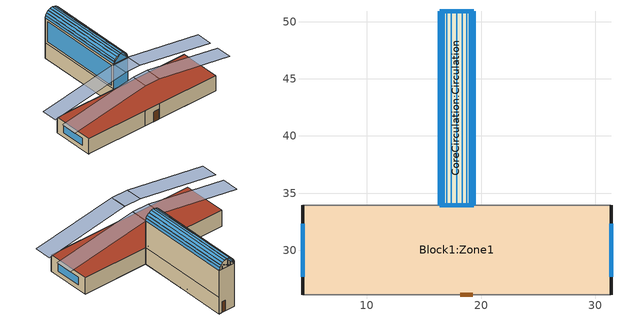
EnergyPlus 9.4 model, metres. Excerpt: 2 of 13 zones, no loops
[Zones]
CoreCirculation:Circulation
 floor ground (Project ground floor): 16.37,50.93 19.37,50.93 19.37,33.94 16.37,33.94 z0
 wall outside (Project wall): 16.37,33.94 19.37,33.94 z3:8; 16.38,33.94,8 19.36,33.94,8 19.28,33.94,8.49 19.08,33.94,8.88 18.75,33.94,9.21 18.33,33.94,9.43 17.87,33.94,9.5 17.41,33.94,9.43 16.99,33.94,9.21 16.66,33.94,8.88 16.46,33.94,8.49; 19.36,33.94,8 19.36,50.92,8 19.29,50.92,8.46 19.29,33.94,8.46; 19.29,33.94,8.46 19.29,50.92,8.46 19.28,50.92,8.49 19.28,33.94,8.49; 16.38,50.92,8 16.38,33.94,8 16.45,33.94,8.46 16.45,50.92,8.46; 16.45,50.92,8.46 16.45,33.94,8.46 16.46,33.94,8.49 16.46,50.92,8.49
 wall to 1FFirstFloorEast:OpenOffice (Project partition_Rev): 19.37,33.94 19.37,50.93 z3:8
 wall to 1FFirstFloorWest:OpenOffice (Project partition_Rev): 16.37,50.93 16.37,33.94 z3:8
 wall to 0FGroundFloorWest:OpenOffice (Project partition_Rev): 16.37,50.93 16.37,33.93 z0:3
 wall to 0FGroundFloorEast:OpenOffice (Project partition_Rev): 19.37,33.93 19.37,50.93 z0:3
 wall to Block1:Zone1 (Project partition): 16.37,33.94 19.37,33.94 z0:3
 wall to AtriumReception:Reception (Project partition): 19.37,50.93 16.37,50.93 z0:8
 wall to AtriumReception:Reception (Project partition_Rev): 19.36,50.92,8 16.38,50.92,8 16.46,50.92,8.49 16.66,50.92,8.88 16.99,50.92,9.21 17.41,50.92,9.43 17.87,50.92,9.5 18.33,50.92,9.43 18.75,50.92,9.21 19.08,50.92,8.88 19.28,50.92,8.49
 window inside (Project internal glazing - 1002): 19.37,34.48 19.37,50.4 / 16.37,50.4 16.37,34.48 z3.54:7.46; 19.36,50.92,8 16.39,50.92,8 17.87,50.92,9.5
 window inside x2 (Project internal glazing - 1002): 16.37,50.39 16.37,43.47 / 19.37,43.47 19.37,50.39 z0.54:2.46; 16.39,50.92,8.01 17.41,50.92,9.42 17.87,50.92,9.5; 16.39,50.92,8.01 16.99,50.92,9.21 17.41,50.92,9.42; 16.39,50.92,8.01 16.46,50.92,8.49 16.98,50.92,9.2
 window (Project external glazing - 1001): 16.37,33.94 19.37,33.94 z3:8; 16.39,33.94,8 19.36,33.94,8 17.87,33.94,9.5; 19.36,33.95,8 19.36,50.92,8 19.29,50.92,8.46 19.29,33.95,8.46; 16.38,50.92,8 16.38,33.95,8 16.45,33.95,8.46 16.45,50.92,8.46
 window x2 (Project external glazing - 1001): 19.35,33.94,8.01 18.33,33.94,9.42 17.87,33.94,9.5; 19.35,33.94,8.01 18.75,33.94,9.21 18.34,33.94,9.42; 19.36,33.94,8.01 19.28,33.94,8.49 18.76,33.94,9.2
 window (Project roof glazing - 1003): 19.28,33.95,8.5 19.28,50.92,8.5 19.09,50.92,8.88 19.09,33.95,8.88; 16.46,50.92,8.5 16.46,33.95,8.5 16.66,33.95,8.88 16.66,50.92,8.88
 door inside (Project internal door_Rev): 16.37,42.93 16.37,41.93 z0.05:2.05; 19.37,41.93 19.37,42.93 z0:2
 door inside (Project internal door): 16.48,33.94 17.57,33.94 / 19.26,50.93 18.17,50.93 z0:2
 roof outside (Project pitched roof): 18.75,33.94,9.21 18.75,50.92,9.21 18.33,50.92,9.43 18.33,33.94,9.43; 18.33,33.94,9.43 18.33,50.92,9.43 17.87,50.92,9.5 17.87,33.94,9.5; 19.08,33.94,8.88 19.08,50.92,8.88 18.75,50.92,9.21 18.75,33.94,9.21; 19.28,33.94,8.49 19.28,50.92,8.49 19.08,50.92,8.88 19.08,33.94,8.88; 16.46,50.92,8.49 16.46,33.94,8.49 16.66,33.94,8.88 16.66,50.92,8.88; 16.66,50.92,8.88 16.66,33.94,8.88 16.99,33.94,9.21 16.99,50.92,9.21; 16.99,50.92,9.21 16.99,33.94,9.21 17.41,33.94,9.43 17.41,50.92,9.43; 17.41,50.92,9.43 17.41,33.94,9.43 17.87,33.94,9.5 17.87,50.92,9.5
 skylight (Project roof glazing - 1003): 18.75,33.95,9.21 18.75,50.92,9.21 18.34,50.92,9.43 18.34,33.95,9.43; 18.33,33.95,9.43 18.33,50.92,9.43 17.87,50.92,9.5 17.87,33.95,9.5; 19.08,33.95,8.88 19.08,50.92,8.88 18.76,50.92,9.21 18.76,33.95,9.21; 16.66,50.92,8.88 16.66,33.95,8.88 16.99,33.95,9.21 16.99,50.92,9.21; 16.99,50.92,9.21 16.99,33.95,9.21 17.41,33.95,9.43 17.41,50.92,9.43; 17.41,50.92,9.43 17.41,33.95,9.43 17.87,33.95,9.5 17.87,50.92,9.5
Block1:Zone1
 floor ground (Project ground floor): 4.37,33.93 31.37,33.93 31.37,26.09 4.37,26.09 z0
 wall outside (Project wall): 4.37,33.93 4.37,26.09 / 31.37,26.09 31.37,33.93 z0:3
 wall to 0FGroundFloorWest:OpenOffice (Project partition_Rev): 16.37,33.93 4.38,33.93 z0:3
 wall to 0FGroundFloorEast:OpenOffice (Project partition_Rev): 31.36,33.93 19.37,33.93 z0:3
 wall to 0FGroundFloorWest1:OpenOffice (Project partition_Rev): 19.37,26.09 31.36,26.09 z0:3
 wall to 0FGroundFloorEast1:OpenOffice (Project partition_Rev): 4.38,26.09 16.37,26.09 z0:3
 wall to CoreCirculation1:Circulation (Project partition_Rev): 16.37,26.09 19.37,26.09 z0:3
 window (Project external glazing - 1001): 4.37,32.32 4.37,27.7 / 31.37,27.7 31.37,32.32 z0.84:2.26
 door inside (Project internal door_Rev): 18.17,26.09 19.26,26.09 z0:2
 roof outside (Project flat roof): 31.37,33.93 4.37,33.93 4.37,26.09 31.37,26.09 z3
shading: 19.37,33.93,8 19.37,30.93,8 34.33,30.93,5.51 34.33,33.93,5.51; 19.37,33.93 16.37,33.93 16.37,30.93 19.37,30.93 z8; 1.41,33.93,5.51 1.41,30.93,5.51 16.37,30.93,8 16.37,33.93,8; 16.37,26.09,8 16.37,29.09,8 1.41,29.09,5.51 1.41,26.09,5.51; 19.37,29.09 16.37,29.09 16.37,26.09 19.37,26.09 z8; 34.33,26.09,5.51 34.33,29.09,5.51 19.37,29.09,8 19.37,26.09,8
[Site:Location]
Site (01-01:31-12)  (01-01:31-12): Latitude=1.37; Longitude=103.98; Time Zone=7; Elevation {m}=16
[Site:GroundTemperature:BuildingSurface]
14, 14, 14, 14, 14, 14, 14, 14, 14, 14, 14, 14
[Site:GroundTemperature:Deep]
14, 14, 14, 14, 14, 14, 14, 14, 14, 14, 14, 14
[Site:GroundTemperature:Shallow]
14, 14, 14, 14, 14, 14, 14, 14, 14, 14, 14, 14
[Site:GroundTemperature:FCfactorMethod]
January FCfactorMethod ground temperature {C}=27.55; Februry FCfactorMethod ground temperature {C}=28.03; March FCfactorMethod ground temperature {C}=28.32; April FCfactorMethod ground temperature {C}=28.42; May FCfactorMethod ground temperature {C}=28.26; June FCfactorMethod ground temperature {C}=27.88; July FCfactorMethod ground temperature {C}=27.4; August FCfactorMethod ground temperature {C}=26.92; September FCfactorMethod ground temperature {C}=26.59; October FCfactorMethod ground temperature {C}=26.51; November FCfactorMethod ground temperature {C}=26.68; December FCfactorMethod ground temperature {C}=27.05
[Site:GroundReflectance]
0.2, 0.2, 0.2, 0.2, 0.2, 0.2, 0.2, 0.2, 0.2, 0.2, 0.2, 0.2
[Site:GroundReflectance:SnowModifier]
1, 1
[SizingPeriod:DesignDay] Day of Month=15; Humidity Condition Type=WetBulb; Barometric Pressure {N/M**2}=101132.9; Wind Direction {Degrees N=0, S=180}=0; Rain Indicator=No; Snow on ground indicator=No; Daylight Savings Time Indicator=No
Name | Month | Day Type -- used for schedules | Maximum Dry-Bulb Temperature {C} | Daily Dry-Bulb Temperature Range {C} | Wetbulb at Maximum Dry-Bulb{C} | Wind Speed {m/s} | Solar Model Indicator | Clearness {0.0 to 1.2} | Max Dry-Bulb {C} | Daily Temp Range {C} | Wet-Bulb at Max {C} | Wind Speed {M/Sec} | Clearness {0.0 to 1.2} - gives no sun (but does include long wave radiant heat exchange with sky)
Summer Design Day in Site (01-01:31-12) Jul | 7 | SummerDesignDay | 33.2 | 5.8 | 26.4 | 0 | ASHRAEClearSky | 0.98
Winter Design Day in Site (01-01:31-12) | 1 | WinterDesignDay |  |  |  |  |  |  | 23.1 | 0 | 23.1 | 8.2 | 0
[Building]
Building: North Axis=0; Terrain=Suburbs; Loads Convergence Tolerance=.04; Temperature Convergence Tolerance=.4; Solar Distribution=FullExterior; Maximum number of warmup days=25; Minimum number of warmup days=6
[Site:WaterMainsTemperature]
Calculation Method=Correlation; Annual Average Outdoor Air Temperature=10; Maximum Difference In Monthly Average Outdoor Air Temperatures=20
[Material:NoMass] Roughness=Rough; Thermal Emittance=0.9; Solar Absorptance=0.7; Visible Absorptance=0.7
Name | Resistance {m2-K/w}
3_RVAL_2; 4_RVAL_2 | .15
13_RVAL_3 | .18
[Construction]
Project partition: Gypsum Plasterboard_.025, 3_RVAL_2, Gypsum Plasterboard_.025
Project partition_Rev: Gypsum Plasterboard_.025, 4_RVAL_2, Gypsum Plasterboard_.025
Project wall: Brickwork Outer_.1, XPS Extruded Polystyrene  - CO2 Blowing_.0795, Concrete Block (Medium)_.1, Gypsum Plastering_.013
Project pitched roof: Clay Tile (roofing)_.025, MW Stone Wool (rolls)_.2423, Roofing Felt_.005
Project internal door; Project internal door_Rev: Painted Oak_.035
Project flat roof: Asphalt 1_.01, MW Glass Wool (rolls)_.1445, 13_RVAL_3, Plasterboard_.013
Project external glazing - 1001: 38, 1002, 2
Project internal glazing - 1002; Project roof glazing - 1003: 2, 1001, 2, 1001, 2
[WindowMaterial:Gas] Gas type (Air - Argon - Krypton - Xenon - SF6 - Custom)=Air
Name | Thickness {m}
1001 | .006
1002 | .013
[WindowMaterial:Glazing] Optical data type {SpectralAverage or Spectral}=SpectralAverage; Thickness {m}=.003; IR transmittance at normal incidence=0; IR emissivity: front side=.84; Conductivity {W/m-K}=.9; Dirt Correction Factor for Solar and Visible Transmittance=1
Name | Solar transmittance at normal incidence | Solar reflectance at normal incidence: front side | Solar reflectance at normal incidence: back side | Visible transmittance at normal incidence | Visible reflectance at normal incidence: front side | Visible reflectance at normal incidence: back side | IR emissivity: back side
2 | .837 | .075 | .075 | .898 | .081 | .081 | .84
38 | .74 | .09 | .1 | .82 | .11 | .12 | .2
[Material] Roughness=Rough; Thermal Emittance=0.9
Name | Thickness {m} | Conductivity {w/m-K} | Density {kg/m3} | Specific Heat {J/kg-K} | Solar Absorptance | Visible Absorptance
Gypsum Plasterboard_.025 | .025 | 0.25 | 900 | 1000 | 0.5 | 0.5
Brickwork Outer_.1 | .1 | 0.84 | 1700 | 800 | 0.7 | 0.7
XPS Extruded Polystyrene  - CO2 Blowing_.0795 | .0795 | 0.034 | 35 | 1400 | 0.6 | 0.6
Concrete Block (Medium)_.1 | .1 | 0.51 | 1400 | 1000 | 0.6 | 0.6
Gypsum Plastering_.013 | .013 | 0.4 | 1000 | 1000 | 0.5 | 0.5
Clay Tile (roofing)_.025 | .025 | 1 | 2000 | 800 | 0.7 | 0.7
MW Stone Wool (rolls)_.2423 | .2423 | 0.04 | 30 | 840 | 0.6 | 0.6
Roofing Felt_.005 | .005 | 0.19 | 960 | 837 | 0.8 | 0.8
Urea Formaldehyde Foam_.1327 | .1327 | 0.04 | 10 | 1400 | 0.6 | 0.6
Cast Concrete_.1 | .1 | 1.13 | 2000 | 1000 | 0.6 | 0.6
Floor/Roof Screed_.07 | .07 | 0.41 | 1200 | 840 | 0.73 | 0.73
Timber Flooring_.013 | .013 | 0.14 | 650 | 1200 | 0.78 | 0.78
Painted Oak_.035 | .035 | 0.19 | 700 | 2390 | 0.5 | 0.5
Asphalt 1_.01 | .01 | 0.7 | 2100 | 1000 | 0.85 | 0.9
MW Glass Wool (rolls)_.1445 | .1445 | 0.04 | 12 | 840 | 0.6 | 0.6
Plasterboard_.013 | .013 | 0.25 | 2800 | 896 | 0.5 | 0.5
[Construction:InternalSource]
Project ground floor: 3, 3, 1, .5, Urea Formaldehyde Foam_.1327, Cast Concrete_.1, Floor/Roof Screed_.07, Timber Flooring_.013
[Zone] Relative North (to building)=0; Zone Type=1; Zone multiplier=1; Zone inside convection algorithm=TARP; Part Of Total Floor Area=Yes
Name | Zone volume | Floor Area
CoreCirculation:Circulation | 466.7148 | 50.9812
Block1:Zone1 | 635.0192 | 211.6731
[PEOPLE] Number of People Calculation Method=People/Area; radiant fraction=.3; User Specified Sensible Fraction=AutoCalculate; CO2 generation rate per unit of activity level (units m3/s-W=3.82e-08; Enable ASHRAE 55 comfort warnings=No; MRT Calculation Type=ZoneAveraged; Work Efficiency SCHEDULE Name (0.0-1.0,real)=Work efficiency; Clothing Insulation Calculation Method=ClothingInsulationSchedule; Air Velocity SCHEDULE Name (units m/s, real)=Default Air Velocity for Comfort Calculations
Name | Zone | Number of People SCHEDULE | People per Zone Floor Area | Activity level SCHEDULE Name (units W/person, real) | Clothing Insulation SCHEDULE Name (real)
People CoreCirculation:Circulation | CoreCirculation:Circulation | Office_Circulation_Occ | .11 | Activity Schedule 24420 | Clothing Schedule 24420
People Block1:Zone1 | Block1:Zone1 | Office_OpenOff_Occ | .111 | Activity Schedule 27583 | Clothing Schedule 27583
[Lights] Design Level calculation method=Watts/Area; Return Air Fraction=0; Radiant fraction=.42; Fraction Visible=.18; Fraction Replaceable=1
Name | Zone | Lighting SCHEDULE | Watts per Zone Area {W/m2} | LightsEndUseKey
CoreCirculation:Circulation General lighting | CoreCirculation:Circulation | Office_Circulation_Light | 5 | ELECTRIC EQUIPMENT#CoreCirculation:Circulation#GeneralLights
Block1:Zone1 General lighting | Block1:Zone1 | Office_OpenOff_Light | 20 | ELECTRIC EQUIPMENT#Block1:Zone1#GeneralLights
[OtherEquipment] Fuel Type=Electricity; Design Level calculation method=Watts/Area; Latent fraction=0; Radiant fraction=.2; Fraction Lost=0; Carbon Dioxide Generation Rate=0; End-use category=General
Name | Zone | Equipment SCHEDULE | Watts per Zone Area {watts/m2}
CoreCirculation:Circulation Equipment gain | CoreCirculation:Circulation | Office_Circulation_Equip | 2
Block1:Zone1 Equipment gain | Block1:Zone1 | Office_OpenOff_Equip | 11.77
[ZoneInfiltration:DesignFlowRate] Infiltration SCHEDULE=On 24/7; Design Volume Flow Rate calculation method=Flow/zone; Constant Term Coefficient=1; Temperature Term Coefficient=0; Velocity Term Coefficient=0; Velocity Squared Term Coefficient=0
Name | Zone | Design Volume Flow Rate (m3/s)
CoreCirculation:Circulation Infiltration | CoreCirculation:Circulation | .09075
Block1:Zone1 Infiltration | Block1:Zone1 | .123476
[Schedule:Compact]
Work efficiency: Any Number, Through: 12/31, For: AllDays, Until: 24:00, 0
On 24/7: Any Number, Through: 12/31, For: AllDays, Until: 24:00, 1
Office_Circulation_Occ: Fraction, Through: 31 Dec, For: Weekdays SummerDesignDay, Until: 07:00, 0, Until: 09:00, 0.1, Until: 17:00, 0.25, Until: 19:00, 0.1, Until: 24:00, 0, For: Weekends, Until: 24:00, 0, For: Holidays, Until: 24:00, 0, For: WinterDesignDay AllOtherDays, Until: 24:00, 0
Office_Circulation_Equip: Fraction, Through: 31 Dec, For: Weekdays SummerDesignDay, Until: 07:00, 0.05, Until: 19:00, 1, Until: 24:00, 0.05, For: Weekends, Until: 24:00, 0.05, For: Holidays, Until: 24:00, 0.05, For: WinterDesignDay AllOtherDays, Until: 24:00, 0
Office_Circulation_Light; Office_OpenOff_Light: Fraction, Through: 31 Dec, For: Weekdays SummerDesignDay, Until: 07:00, 0, Until: 19:00, 1, Until: 24:00, 0, For: Weekends, Until: 24:00, 0, For: Holidays, Until: 24:00, 0, For: WinterDesignDay AllOtherDays, Until: 24:00, 0
Office_OpenOff_Occ: Fraction, Through: 31 Dec, For: Weekdays SummerDesignDay, Until: 07:00, 0, Until: 08:00, 0.25, Until: 09:00, 0.5, Until: 12:00, 1, Until: 14:00, 0.75, Until: 17:00, 1, Until: 18:00, 0.5, Until: 19:00, 0.25, Until: 24:00, 0, For: Weekends, Until: 24:00, 0, For: Holidays, Until: 24:00, 0, For: WinterDesignDay AllOtherDays, Until: 24:00, 0
Office_OpenOff_Equip: Fraction, Through: 31 Dec, For: Weekdays SummerDesignDay, Until: 07:00, 0.05394, Until: 20:00, 1, Until: 24:00, 0.05394, For: Weekends, Until: 24:00, 0.05394, For: Holidays, Until: 24:00, 0.05394, For: WinterDesignDay AllOtherDays, Until: 24:00, 0
Default Air Velocity for Comfort Calculations: Any Number, Through: 12/31, For: AllDays, Until: 24:00, 0.137
Activity Schedule 24420: Any Number, Through: 12/31, For: AllDays, Until: 24:00, 126
Clothing Schedule 24420; Clothing Schedule 27583: Any Number, Through: 4/1, For: AllDays, Until: 24:00, 1, Through: 9/30, For: AllDays, Until: 24:00, .5, Through: 12/31, For: AllDays, Until: 24:00, 1
Activity Schedule 27583: Any Number, Through: 12/31, For: AllDays, Until: 24:00, 110.7
